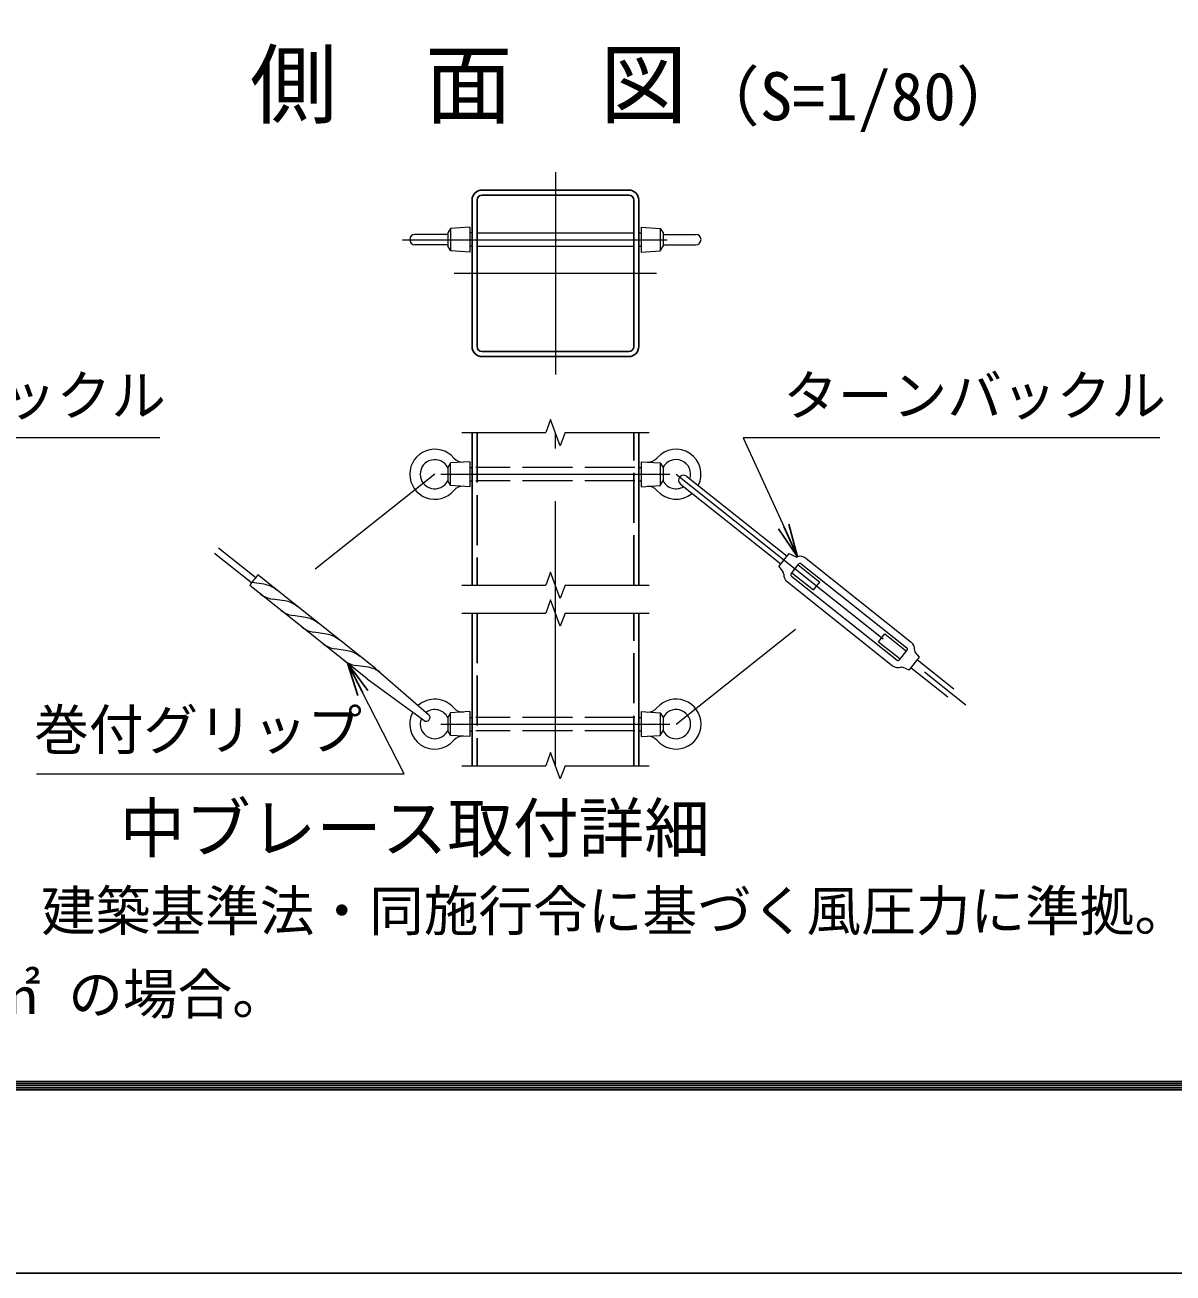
# Model space of a CAD drawing. Units: millimetres, scale not verified. Extents: x -16800 to 16800, y -11880 to 11880.
# Drawn here: x 2922 to 8433, y -11880 to -5887 of the extents above; entities that cross this region are included whole.
import ezdxf
from ezdxf.enums import TextEntityAlignment as Align

# ---------------------------------------------------------------- set-up
doc = ezdxf.new("R2010")
doc.units = ezdxf.units.MM
doc.header["$LTSCALE"] = 40
doc.linetypes.add('DASHED', pattern=[7.5, 6, -1.5])
doc.linetypes.add('USER1', pattern=[50.8, 31.75, -6.35, 6.35, -6.35])
for name, color, linetype, lineweight in [('0-0_D-TTL-TXT', 7, 'Continuous', 13), ('0-1_D-STR1', 1, 'Continuous', 25), ('0-2_D-BMK', 2, 'USER1', 13), ('0-3_D-STR3', 3, 'Continuous', 13), ('0-4_D-STR-DIM', 7, 'Continuous', 13), ('0-5_D-STR-TXT', 7, 'Continuous', 13), ('0-C_D-TTL', 7, 'Continuous', 25)]:
    doc.layers.add(name, color=color, linetype=linetype, lineweight=lineweight)
doc.layers.add('0-8_0', color=7, linetype='Continuous')
doc.styles.add('ＭＳ ゴシック', font='')
doc.styles.get('ＭＳ ゴシック').set_extended_font_data('MS Gothic')

# ---------------------------------------------------------------- blocks, each defined once
blk = doc.blocks.new('_Open')
at = {"layer": '0-8_0'}
blk.add_line((-40, 6.67), (0, 0), dxfattribs=at)
blk.add_lwpolyline([(-40, -6.67), (0, 0), (-40, 0)], dxfattribs=at)

msp = doc.modelspace()

# ---------------------------------------------------------------- linework, layer by layer
at = {"layer": '0-1_D-STR1'}
for p, q in [((5820.35, -6679.56), (5116.35, -6679.56)), ((5820.35, -6703.56), (5116.35, -6703.56)), ((5068.35, -6727.56), (5068.35, -7431.56)), ((5092.35, -6727.56), (5092.35, -7431.56)), ((5844.35, -7431.56), (5844.35, -6727.56)), ((5868.35, -7431.56), (5868.35, -6727.56)), ((5116.35, -7455.56), (5820.35, -7455.56)), ((5116.35, -7479.56), (5820.35, -7479.56)), ((5068.35, -7844.28), (5068.35, -8577.61)), ((5868.35, -8577.61), (5868.35, -7844.28)), ((5068.35, -8710.94), (5068.35, -9444.28)), ((5868.35, -9444.28), (5868.35, -8710.94))]:
    msp.add_line(p, q, dxfattribs=at)
at = {"layer": '0-1_D-STR1', "linetype": 'DASHED'}
for p, q in [((5092.35, -7844.28), (5092.35, -8577.61)), ((5844.35, -8577.61), (5844.35, -7844.28)), ((5092.35, -8710.94), (5092.35, -9444.28)), ((5844.35, -9444.28), (5844.35, -8710.94))]:
    msp.add_line(p, q, dxfattribs=at)
at = {"layer": '0-1_D-STR1'}
for centre, radius, start, end in [((5116.35, -6727.56), 48, 90, 180), ((5116.35, -6727.56), 24, 90, 180), ((5820.35, -6727.56), 48, 0, 90), ((5820.35, -6727.56), 24, 0, 90), ((5116.35, -7431.56), 48, 180, 270), ((5116.35, -7431.56), 24, 180, 270), ((5820.35, -7431.56), 24, 270, 0), ((5820.35, -7431.56), 48, 270, 0)]:
    msp.add_arc(centre, radius, start, end, dxfattribs=at)
at = {"layer": '0-2_D-BMK'}
for p, q in [((5468.35, -6594.06), (5468.35, -7565.06)), ((4734.8, -6919.56), (6201.9, -6919.56)), ((4982.85, -7079.56), (5953.85, -7079.56)), ((5468.35, -9444.28), (5468.35, -7844.28)), ((4889.22, -8044.28), (4315.37, -8500.87)), ((4918.35, -8044.28), (6018.35, -8044.28)), ((6047.48, -8044.28), (7556.68, -9245.12)), ((6047.48, -9244.28), (6621.48, -8787.88)), ((4918.35, -9244.28), (6018.35, -9244.28))]:
    msp.add_line(p, q, dxfattribs=at)
at = {"layer": '0-3_D-STR3'}
for p, q in [((4951.48, -6885.72), (4951.48, -6949.72)), ((4965.22, -6863.72), (4965.22, -6971.72)), ((5057.22, -6857.72), (5057.22, -6977.72)), ((5068.35, -6885.72), (5057.22, -6885.72)), ((5092.35, -6885.72), (5844.35, -6885.72)), ((5868.35, -6885.72), (5879.48, -6885.72)), ((5879.48, -6857.72), (5879.48, -6977.72)), ((5971.48, -6863.72), (5971.48, -6971.72)), ((5985.22, -6885.72), (5985.22, -6949.72)), ((4951.48, -6892.72), (4794.22, -6892.72)), ((4951.48, -6942.72), (4794.22, -6942.72)), ((4965.22, -6971.72), (4951.48, -6949.72)), ((5068.35, -6949.72), (5057.22, -6949.72)), ((5092.35, -6949.72), (5844.35, -6949.72)), ((5868.35, -6949.72), (5879.48, -6949.72)), ((5971.48, -6971.72), (5985.22, -6949.72)), ((5985.22, -6892.72), (6142.48, -6892.72)), ((5985.22, -6942.72), (6142.48, -6942.72)), ((5057.22, -6977.72), (4965.22, -6971.72)), ((5879.48, -6977.72), (5971.48, -6971.72)), ((4965.22, -7990.28), (4951.48, -8012.28)), ((4951.48, -8012.28), (4951.48, -8076.28)), ((5057.22, -7984.28), (4965.22, -7990.28)), ((4965.22, -8098.28), (4965.22, -7990.28)), ((5057.22, -7984.28), (5057.22, -8104.28)), ((5057.22, -8012.28), (5068.35, -8012.28)), ((5868.35, -8012.28), (5879.48, -8012.28)), ((5879.48, -7984.28), (5879.48, -8104.28)), ((5971.48, -7990.28), (5971.48, -8098.28)), ((5985.22, -8012.28), (5985.22, -8076.28)), ((4965.22, -8098.28), (4951.48, -8076.28)), ((5057.22, -8076.28), (5068.35, -8076.28)), ((5868.35, -8076.28), (5879.48, -8076.28)), ((5971.48, -8098.28), (5985.22, -8076.28)), ((6098.42, -8054.14), (6580.44, -8437.67)), ((5057.22, -8104.28), (4965.22, -8098.28)), ((5879.48, -8104.28), (5971.48, -8098.28)), ((6068.53, -8091.7), (6550.55, -8475.23)), ((3831.76, -8423.32), (4009.79, -8564.98)), ((3851.68, -8398.28), (4029.71, -8539.94)), ((6540.59, -8487.75), (6590.4, -8425.15)), ((6590.4, -8425.15), (6618.98, -8439.34)), ((6669.79, -8447.43), (7176.86, -8850.89)), ((6540.59, -8487.75), (6560.84, -8512.41)), ((6600.02, -8522.26), (6637.38, -8475.31)), ((6633.65, -8480.01), (6736.94, -8562.2)), ((6648.62, -8474.03), (7155.69, -8877.5)), ((4068.71, -8572.78), (4010.78, -8564.11)), ((4603.97, -8976.41), (4040.56, -8528.12)), ((6580.13, -8560.11), (7087.2, -8963.58)), ((6601.3, -8533.51), (7108.37, -8936.97)), ((4564.12, -9026.49), (4000.71, -8578.2)), ((4168.87, -8652.47), (4108.53, -8643.44)), ((4269.03, -8732.17), (4208.69, -8723.14)), ((4369.2, -8811.86), (4308.85, -8802.84)), ((7020.06, -8848.81), (7049.94, -8811.25)), ((7020.06, -8848.81), (7123.35, -8931)), ((7049.94, -8811.25), (7153.24, -8893.44)), ((4469.36, -8891.56), (4409.01, -8882.53)), ((7119.61, -8935.69), (7156.97, -8888.74)), ((4569.52, -8971.26), (4509.18, -8962.23)), ((4603.97, -8976.41), (4859.74, -9197.81)), ((7166.6, -8985.86), (7138.02, -8971.66)), ((7176.56, -8973.34), (7351.68, -9112.68)), ((7206.45, -8935.78), (7381.57, -9075.11)), ((4564.12, -9026.49), (4837.32, -9225.99)), ((4965.22, -9190.28), (4951.48, -9212.28)), ((4951.48, -9212.28), (4951.48, -9276.28)), ((5057.22, -9184.28), (4965.22, -9190.28)), ((4965.22, -9298.28), (4965.22, -9190.28)), ((5057.22, -9184.28), (5057.22, -9304.28)), ((5057.22, -9212.28), (5068.35, -9212.28)), ((5868.35, -9212.28), (5879.48, -9212.28)), ((5879.48, -9184.28), (5879.48, -9304.28)), ((5879.48, -9184.28), (5971.48, -9190.28)), ((5971.48, -9190.28), (5971.48, -9298.28)), ((5971.48, -9190.28), (5985.22, -9212.28)), ((5985.22, -9212.28), (5985.22, -9276.28)), ((4965.22, -9298.28), (4951.48, -9276.28)), ((5057.22, -9276.28), (5068.35, -9276.28)), ((5868.35, -9276.28), (5879.48, -9276.28)), ((5971.48, -9298.28), (5985.22, -9276.28)), ((5057.22, -9304.28), (4965.22, -9298.28)), ((5879.48, -9304.28), (5971.48, -9298.28))]:
    msp.add_line(p, q, dxfattribs=at)
at = {"layer": '0-3_D-STR3', "linetype": 'DASHED'}
for p, q in [((5850.35, -8012.28), (5086.35, -8012.28)), ((5850.35, -8076.28), (5086.35, -8076.28)), ((5850.35, -9212.28), (5086.35, -9212.28)), ((5850.35, -9276.28), (5086.35, -9276.28))]:
    msp.add_line(p, q, dxfattribs=at)
at = {"layer": '0-3_D-STR3'}
for points in [[(5057.22, -6857.72), (4965.22, -6863.72), (4951.48, -6885.72)], [(5879.48, -6857.72), (5971.48, -6863.72), (5985.22, -6885.72)], [(5879.48, -7984.28), (5971.48, -7990.28), (5985.22, -8012.28)], [(6603.76, -8517.57), (6707.05, -8599.76), (6736.94, -8562.2)], [(7166.6, -8985.86), (7216.41, -8923.26), (7196.16, -8898.59)]]:
    msp.add_lwpolyline(points, dxfattribs=at)
for centre, radius, start, end in [((4794.22, -6917.72), 25, 90, 270), ((6142.48, -6917.72), 25, 270, 90), ((4889.22, -8044.28), 120, 40.33299, 319.66701), ((5023.38, -7930.36), 56, 220.33299, 273.7314), ((5913.31, -7930.36), 56, 266.2686, 319.66701), ((6047.48, -8044.28), 120, 333.02839, 139.66701), ((4889.22, -8044.28), 70, 27.20289, 332.79711), ((6047.48, -8044.28), 70, 341.54247, 152.79711), ((6047.48, -8044.28), 70, 207.20289, 301.44039), ((6083.47, -8072.92), 24, 51.49143, 231.49143), ((5023.38, -8158.19), 56, 86.2686, 139.66701), ((5913.31, -8158.19), 56, 40.33299, 93.7314), ((6047.48, -8044.28), 120, 220.33299, 309.95447), ((6626.09, -8425.01), 16, 243.59068, 287.61032), ((6643.64, -8480.29), 42, 51.49143, 107.61032), ((6643.64, -8480.29), 8, 51.49143, 141.49143), ((4373.67, -8834.06), 452.29, 137.43473, 145.54859), ((6548.47, -8522.57), 16, 355.37255, 39.39218), ((6606.28, -8527.25), 42, 175.37255, 231.49143), ((6606.28, -8527.25), 8, 141.49143, 231.49143), ((4126.28, -8524.77), 120, 231.49173, 261.49182), ((4050.96, -8691.46), 120, 49.121, 81.49181), ((4151.12, -8771.15), 120, 49.121, 81.49181), ((4226.45, -8604.46), 120, 231.49173, 261.49182), ((4251.28, -8850.85), 120, 49.11991, 81.49181), ((4326.61, -8684.16), 120, 231.49054, 261.49036), ((4426.77, -8763.86), 120, 231.49173, 261.49182), ((4351.44, -8930.54), 120, 49.12006, 81.49181), ((7150.71, -8883.76), 42, 355.37255, 51.49143), ((4451.6, -9010.24), 120, 49.121, 81.49181), ((7150.71, -8883.76), 8, 321.49143, 51.49143), ((7208.52, -8888.44), 16, 175.37255, 219.39218), ((4526.93, -8843.55), 120, 231.49173, 261.49182), ((4551.76, -9089.94), 120, 49.11991, 81.49037), ((7113.35, -8930.71), 42, 231.49143, 287.61032), ((7113.35, -8930.71), 8, 231.49143, 321.49143), ((7130.9, -8985.99), 16, 63.59068, 107.61032), ((4889.22, -9244.28), 120, 40.33299, 131.53741), ((5023.38, -9130.36), 56, 220.33299, 273.7314), ((5913.31, -9130.36), 56, 266.2686, 319.66701), ((6047.48, -9244.28), 120, 220.33299, 139.66701), ((4889.22, -9244.28), 120, 151.44538, 319.66701), ((4889.22, -9244.28), 70, 156.93654, 332.79711), ((4848.53, -9211.9), 18, 231.48971, 51.48971), ((4889.22, -9244.28), 70, 27.20289, 126.04626), ((6047.48, -9244.28), 70, 207.20289, 152.79711), ((5023.38, -9358.19), 56, 86.2686, 139.66701), ((5913.31, -9358.19), 56, 40.33299, 93.7314)]:
    msp.add_arc(centre, radius, start, end, dxfattribs=at)
at = {"layer": '0-4_D-STR-DIM'}
for p, q in [((5445.26, -7780.85), (5422.17, -7844.28)), ((5491.43, -7907.7), (5445.26, -7780.85)), ((5018.35, -7844.28), (5422.17, -7844.28)), ((5514.52, -7844.28), (5491.43, -7907.7)), ((5514.52, -7844.28), (5918.35, -7844.28)), ((5445.26, -8514.18), (5422.17, -8577.61)), ((5491.43, -8641.04), (5445.26, -8514.18)), ((5018.35, -8577.61), (5422.17, -8577.61)), ((5514.52, -8577.61), (5491.43, -8641.04)), ((5514.52, -8577.61), (5918.35, -8577.61)), ((5445.26, -8647.51), (5422.17, -8710.94)), ((5491.43, -8774.37), (5445.26, -8647.51)), ((5018.35, -8710.94), (5422.17, -8710.94)), ((5514.52, -8710.94), (5491.43, -8774.37)), ((5514.52, -8710.94), (5918.35, -8710.94)), ((5445.26, -9380.85), (5422.17, -9444.28)), ((5491.43, -9507.7), (5445.26, -9380.85)), ((5018.35, -9444.28), (5422.17, -9444.28)), ((5514.52, -9444.28), (5491.43, -9507.7)), ((5514.52, -9444.28), (5918.35, -9444.28))]:
    msp.add_line(p, q, dxfattribs=at)
at = {"layer": '0-5_D-STR-TXT'}
for points in [[(3569.42, -7869.75), (1568.77, -7869.75), (1829.3, -8438.44)], [(8370.22, -7869.75), (6369.57, -7869.75), (6630.1, -8438.44)], [(2976.64, -9482.63), (4742.77, -9482.63), (4471.75, -8954.05)]]:
    msp.add_lwpolyline(points, dxfattribs=at)
at = {"layer": '0-C_D-TTL', "color": 2}
msp.add_lwpolyline([(-16800, 11880), (16800, 11880), (16800, -11880), (-16800, -11880)], close=True, dxfattribs=at)
at = {"layer": '0-C_D-TTL'}
for points in [[(-15720, 11000), (15720, 11000), (15720, -11000), (-15720, -11000)], [(-15710, 10990), (15710, 10990), (15710, -10990), (-15710, -10990)], [(-15700, 10980), (15700, 10980), (15700, -10980), (-15700, -10980)], [(-15690, 10970), (15690, 10970), (15690, -10970), (-15690, -10970)], [(-15680, 10960), (15680, 10960), (15680, -10960), (-15680, -10960)]]:
    msp.add_lwpolyline(points, close=True, dxfattribs=at)

# ---------------------------------------------------------------- block references
at = {"layer": '0-5_D-STR-TXT', "xscale": 4, "yscale": 4}
for p, rotation in [((6630.94, -8440.26), 294.61377), ((4470.84, -8952.27), 117.14607)]:
    msp.add_blockref('_Open', p, dxfattribs=dict(at, rotation=rotation))

# ---------------------------------------------------------------- texts
at = {"layer": '0-0_D-TTL-TXT', "style": 'ＭＳ ゴシック'}
for s, height, p in [('側\u3000面\u3000図', 307.9, (4001.74, -6418.98)), ('（S=1/80）', 230.8, (6134.43, -6413.92)), ('中ブレース取付詳細', 230.8, (3375.98, -9928.29)), ('（設計条件）風荷重：昭和57年改正 建築基準法・同施行令に基づく風圧力に準拠。', 192.4, (-1329.8, -10294.41)), ('（基礎条件）長期許容地耐力49kN/㎡ の場合。', 192.4, (-1329.8, -10694.41))]:
    msp.add_text(s, height=height, dxfattribs=at).set_placement(p, align=Align.BOTTOM_LEFT)
at = {"layer": '0-5_D-STR-TXT', "style": 'ＭＳ ゴシック'}
for s, p in [('ターンバックル', (1761.3, -7819.92)), ('ターンバックル', (6562.1, -7819.92)), ('巻付グリップ', (2965.47, -9424.67))]:
    msp.add_text(s, height=192.4, dxfattribs=at).set_placement(p, align=Align.BOTTOM_LEFT)

doc.saveas('drawing.dxf')
